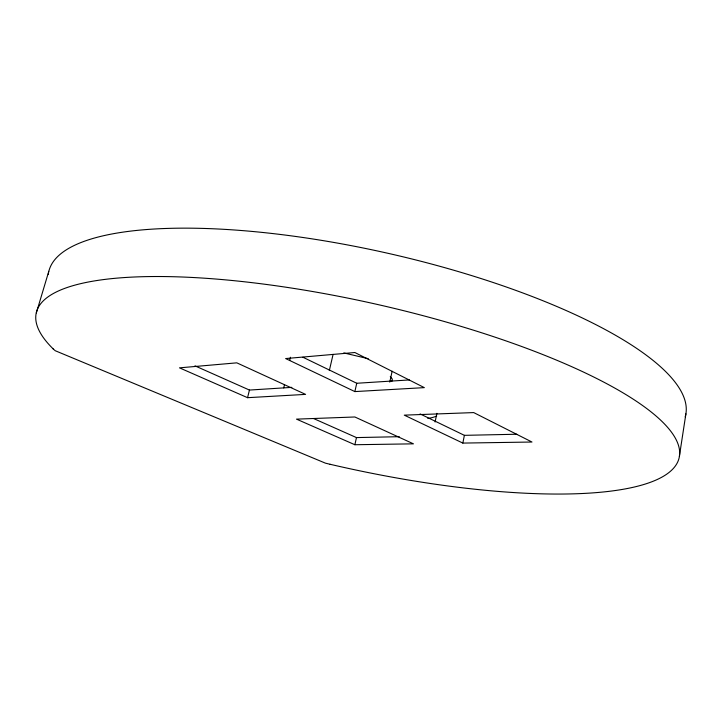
<?xml version="1.0" encoding="UTF-8"?>
<svg xmlns="http://www.w3.org/2000/svg" width="722" height="722" viewBox="0 0 722 722"><rect width="100%" height="100%" fill="white"/><g stroke="black" fill="none" stroke-linecap="round" stroke-linejoin="round"><path stroke-width="1.08" d="M679.357 456.448L685.9 413.841M462.838 443.082L404.284 415.15L473.713 412.587L531.97 442.026L462.838 443.082L464.381 435.339L420.096 413.914M435.095 422L436.891 413.336M389.763 382.1L392.136 371.243M391.875 381.288L392.344 379.131L390.286 376.595M354.881 444.734L413.444 443.84L354.872 416.982L296.498 419.139L354.881 444.734L356.469 437.586L399.257 436.693M354.863 391.586L424.337 387.633L354.863 352.517L285.65 358.563L354.863 391.586L356.74 383.265L409.383 379.934M329.331 370.567L333.095 354.358M289.675 360.486L290.461 357.246M283.719 387.894L284.495 384.682M247.556 397.687L305.587 394.383L236.798 362.841L179.489 367.85L247.556 397.687L249.451 390.06L291.859 387.371M36.344 312.897L48.789 271.337M464.381 435.339L516.762 434.238M368.265 358.69L343.762 352.914M330.071 464.282L325.451 463.163L55.206 350.712L53.139 348.897M194.958 365.855L249.451 390.06M313.574 418.534L356.469 437.586M302.933 357.237L356.74 383.265M53.202 348.916A329.403 83.183 12.7 0 1 296.625 288.863A329.403 83.183 12.7 0 1 679.203 448.281A329.403 83.183 12.7 0 1 330.071 464.273M48.302 274.423A326.416 92.506 12.7 0 1 48.618 272.365M48.834 271.355A326.416 92.506 12.7 0 1 390.828 253.954A326.416 92.506 12.7 0 1 685.196 416.856M436.684 416.043A81.117 20.685 12.6 0 1 427.812 418.462"/></g></svg>
